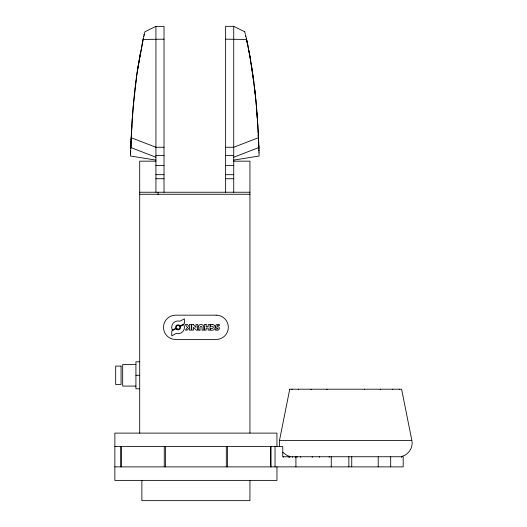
<?xml version="1.0" encoding="UTF-8"?>
<svg xmlns="http://www.w3.org/2000/svg" width="527" height="527" viewBox="0 0 527 527"><rect width="100%" height="100%" fill="white"/><g stroke="black" fill="none" stroke-linecap="round" stroke-linejoin="round"><path stroke-width="0.79" d="M130.604 153.812L130.544 156.025L155.92 160.089M130.624 153.212L130.65 152.211M130.604 153.93L130.624 153.087M130.683 151.236L130.709 150.307M130.683 151.13L130.643 152.369M130.709 150.366L130.775 148.212M130.775 148.357L130.801 147.461M130.828 146.809L130.867 145.702M130.795 147.659L130.848 146.308M130.894 145.03L130.913 144.438M130.861 145.834L130.913 144.484M130.848 146.216L130.867 145.623M130.959 143.258L130.986 142.646M130.933 144.009L131.006 142.033M131.006 142.171L131.032 141.42M131.078 140.334L131.111 139.668M131.025 141.559L131.111 139.583M131.131 139.102L131.164 138.351M131.104 139.714L131.137 138.97M131.157 138.489L131.197 137.738L155.92 147.257L164.022 147.257M131.486 131.763L132.237 119.293M131.842 125.479L131.19 137.87L131.486 136.335M132.231 119.431L132.692 113.088M132.679 113.226L133.193 106.869M133.759 100.637L132.152 120.617L130.801 147.527L155.92 157.244M279.389 440.98L279.534 446.211M133.186 106.941L137.06 72.713L143.146 39.202M133.746 100.769L134.378 94.399M134.365 94.537L135.064 88.174M135.05 88.312L135.814 81.962M135.795 82.093L136.631 75.763M136.612 75.901L140.623 51.343M137.494 69.735L143.087 39.453L164.022 39.182M143.133 39.261L143.219 38.879M143.113 39.334L143.522 39.439M143.232 38.827L143.344 38.313M143.37 38.207L143.528 37.496M143.68 36.844L143.766 36.488M143.752 36.534L143.93 35.77M143.963 35.652L144.154 34.841M144.181 34.716L144.635 34.624M144.141 34.874L144.899 31.772L155.92 26.35L164.022 26.35L164.022 192.243M172.309 330.119L175.748 328.268M175.992 328.749L171.736 331.009L171.736 335.837L176.209 333.459A6.41 6.41 0 0 0 183.857 324.566L180.405 326.378M180.142 325.91L184.391 323.664L184.391 318.842L179.918 321.193A6.41 6.41 0 0 0 172.303 330.119M233.731 157.244L258.849 147.527L258.823 146.809M258.454 137.738L233.731 147.257L225.628 147.257M401.35 456.474C408.267 455.124 413.214 447.917 411.956 440.98M233.731 160.089L259.106 156.038L259.014 152.784M244.759 31.791L233.731 26.35L225.628 26.35L225.628 192.243M225.628 39.182L246.564 39.453L247.868 45.5M155.92 155.485L164.022 155.485M225.628 155.485L233.731 155.485M155.92 161.17L139.708 161.17L139.708 433.108M233.731 161.17L249.943 161.17L249.943 433.108M155.92 165.511L164.022 165.511M225.628 165.511L233.731 165.511M155.92 174.681L164.022 174.681M225.628 174.681L233.731 174.681M155.92 178.732L164.022 178.732M225.628 178.732L233.731 178.732M139.708 192.243L249.943 192.243M139.708 194.265L249.943 194.265M139.681 361.779L135.926 361.779L135.926 388.794L139.681 388.794M135.926 364.486L122.686 364.48L122.686 386.087L135.926 386.087M135.926 375.29L139.681 375.29M114.853 446.613L282.762 446.613L282.762 456.744L403.195 456.744L403.195 461.81L403.195 466.876L114.853 466.876M289.995 456.474L287.208 455.578L282.834 452.35M144.246 34.453L144.635 34.782M244.785 31.903L245.417 34.492M245.595 35.243L245.687 35.652M245.714 35.77L245.845 36.317M245.826 36.244L245.964 36.844M246.116 37.496L246.28 38.207M246.261 38.122L246.419 38.827M246.517 39.261L250.167 57.515M246.564 39.453C254.403 74.933 257.525 111.269 258.849 147.527M258.013 135.571L258.493 138.489M249.027 51.343L253.856 82.093M251.175 63.471L255.285 94.537M254.587 88.174L255.905 100.769M255.891 100.637L256.465 107.001M256.458 106.869L257.42 119.431M256.959 113.088L257.815 125.61M257.808 125.479L258.164 131.763M258.158 131.625L258.461 137.87M258.487 138.351L258.52 139.102M258.513 138.97L258.546 139.714M258.54 139.583L258.592 140.861M258.573 140.334L258.599 140.946M258.592 140.808L258.625 141.559M258.619 141.42L258.645 142.171M258.645 142.033L258.717 144.009M258.665 142.646L258.691 143.258M258.737 144.438L258.783 145.702M258.764 145.228L258.81 146.447M258.803 146.216L258.876 148.212M258.862 147.942L258.882 148.489M258.876 148.35L258.902 149.029M258.889 148.766L258.935 150.063M258.928 149.971L258.941 150.366M258.941 150.307L258.961 151.012M258.955 150.748L259.02 152.889M401.653 456.744L401.653 457.377M399.334 389.203L399.334 389.624M392.753 389.203L392.753 389.624M390.685 456.744L390.685 466.876M380.277 389.203L380.277 389.624M378.208 456.744L378.208 466.876M364.388 389.203L364.388 389.624M351.733 456.744L351.733 466.876M348.854 456.744L348.854 466.876M331.252 456.744L331.252 466.876M329.204 456.744L329.204 457.377M326.957 389.203L326.957 389.624M319.283 456.744L319.283 457.377M312.215 456.744L312.215 457.377M311.075 389.203L311.075 389.624M300.66 456.744L300.66 457.377M298.592 389.203L298.592 389.624M297.044 456.744L297.044 457.377M295.924 456.744L295.924 466.876M295.304 456.744L295.304 457.377M292.571 456.744L292.571 457.377M292.011 389.203L292.011 389.624M289.692 456.744L289.692 457.377M288.954 456.744L288.954 457.377M283.256 456.744L283.256 457.377M276.938 446.613L276.938 433.108L114.873 433.108L114.853 480.387L276.958 480.387L276.958 466.876M275.022 446.613L275.022 466.876M271.043 446.613L271.043 466.876M270.529 446.613L270.529 466.876M249.943 480.387L249.943 500.65L141.868 500.65L141.868 480.387M233.731 26.35L233.731 192.243M227.545 446.613L227.545 466.876M226.3 446.613L226.3 466.876M165.511 446.613L165.511 466.876M164.266 446.613L164.266 466.876M158.08 192.243L158.08 194.535M155.92 26.35L155.92 192.243M121.282 446.613L121.282 466.876M120.769 446.613L120.769 466.876M217.895 328.44L217.493 328.967L215.503 328.98L215.503 330.185L217.532 330.185A1.779 1.779 0 0 0 219.311 328.407L219.311 328.031A1.271 1.271 0 0 0 218.04 326.76C215.438 327.069 217.756 324.164 219.311 325.679L219.311 324.474L217.276 324.474A1.779 1.779 0 0 0 215.503 326.253L215.503 326.635A1.271 1.271 0 0 0 216.768 327.899L217.895 328.44M289.738 389.203L279.462 440.585L411.883 440.585L401.607 389.203L289.738 389.203M187.526 327.524L185.379 330.106L187.322 330.106L189.43 327.59L189.43 330.106L191.275 330.106L191.275 324.553L189.43 324.553L189.43 327.168L187.507 324.553L185.3 324.553L187.526 327.524M216.169 315.172L175.643 315.172A12.161 12.161 0 0 0 163.482 327.333A12.161 12.161 0 0 0 175.643 339.487L216.169 339.487A12.161 12.161 0 0 0 228.329 327.333A12.161 12.161 0 0 0 216.169 315.172M212.223 324.441L210.576 324.441L210.576 326.253L212.223 326.253A1.08 1.08 0 0 1 213.303 327.333A1.08 1.08 0 0 1 212.223 328.407L210.576 328.407L210.576 330.218L212.223 330.218A2.892 2.892 0 0 0 215.115 327.333A2.892 2.892 0 0 0 212.223 324.441M193.33 324.553L191.756 324.553L191.756 330.106L193.521 330.106L193.521 327.254L196.189 330.106L197.77 330.106L197.77 324.553L195.998 324.553L195.998 327.405L193.33 324.553M206.143 324.553L204.298 324.553L204.298 330.106L206.143 330.106L206.143 328.084L208.178 328.084L208.178 330.106L210.023 330.106L210.023 324.553L208.178 324.553L208.178 326.654L206.143 326.654L206.143 324.553M199.996 330.126L198.159 330.126L198.159 327.333A2.859 2.859 0 0 1 201.011 324.474A2.859 2.859 0 0 1 203.87 327.333L203.87 330.126L202.032 330.126L202.032 327.333A1.014 1.014 0 0 0 201.011 326.312A1.014 1.014 0 0 0 199.996 327.333L199.996 330.126M121.065 366.1L115.663 366.1L115.663 384.473L121.065 384.473L121.065 366.107M177.059 328.835A1.818 1.818 0 0 0 179.885 327.458A1.818 1.818 0 0 0 177.283 325.699A1.818 1.818 0 0 0 177.059 328.835M176.703 329.441A2.523 2.523 0 0 0 180.59 327.465A2.523 2.523 0 0 0 176.934 325.087A2.523 2.523 0 0 0 176.703 329.441"/></g></svg>
